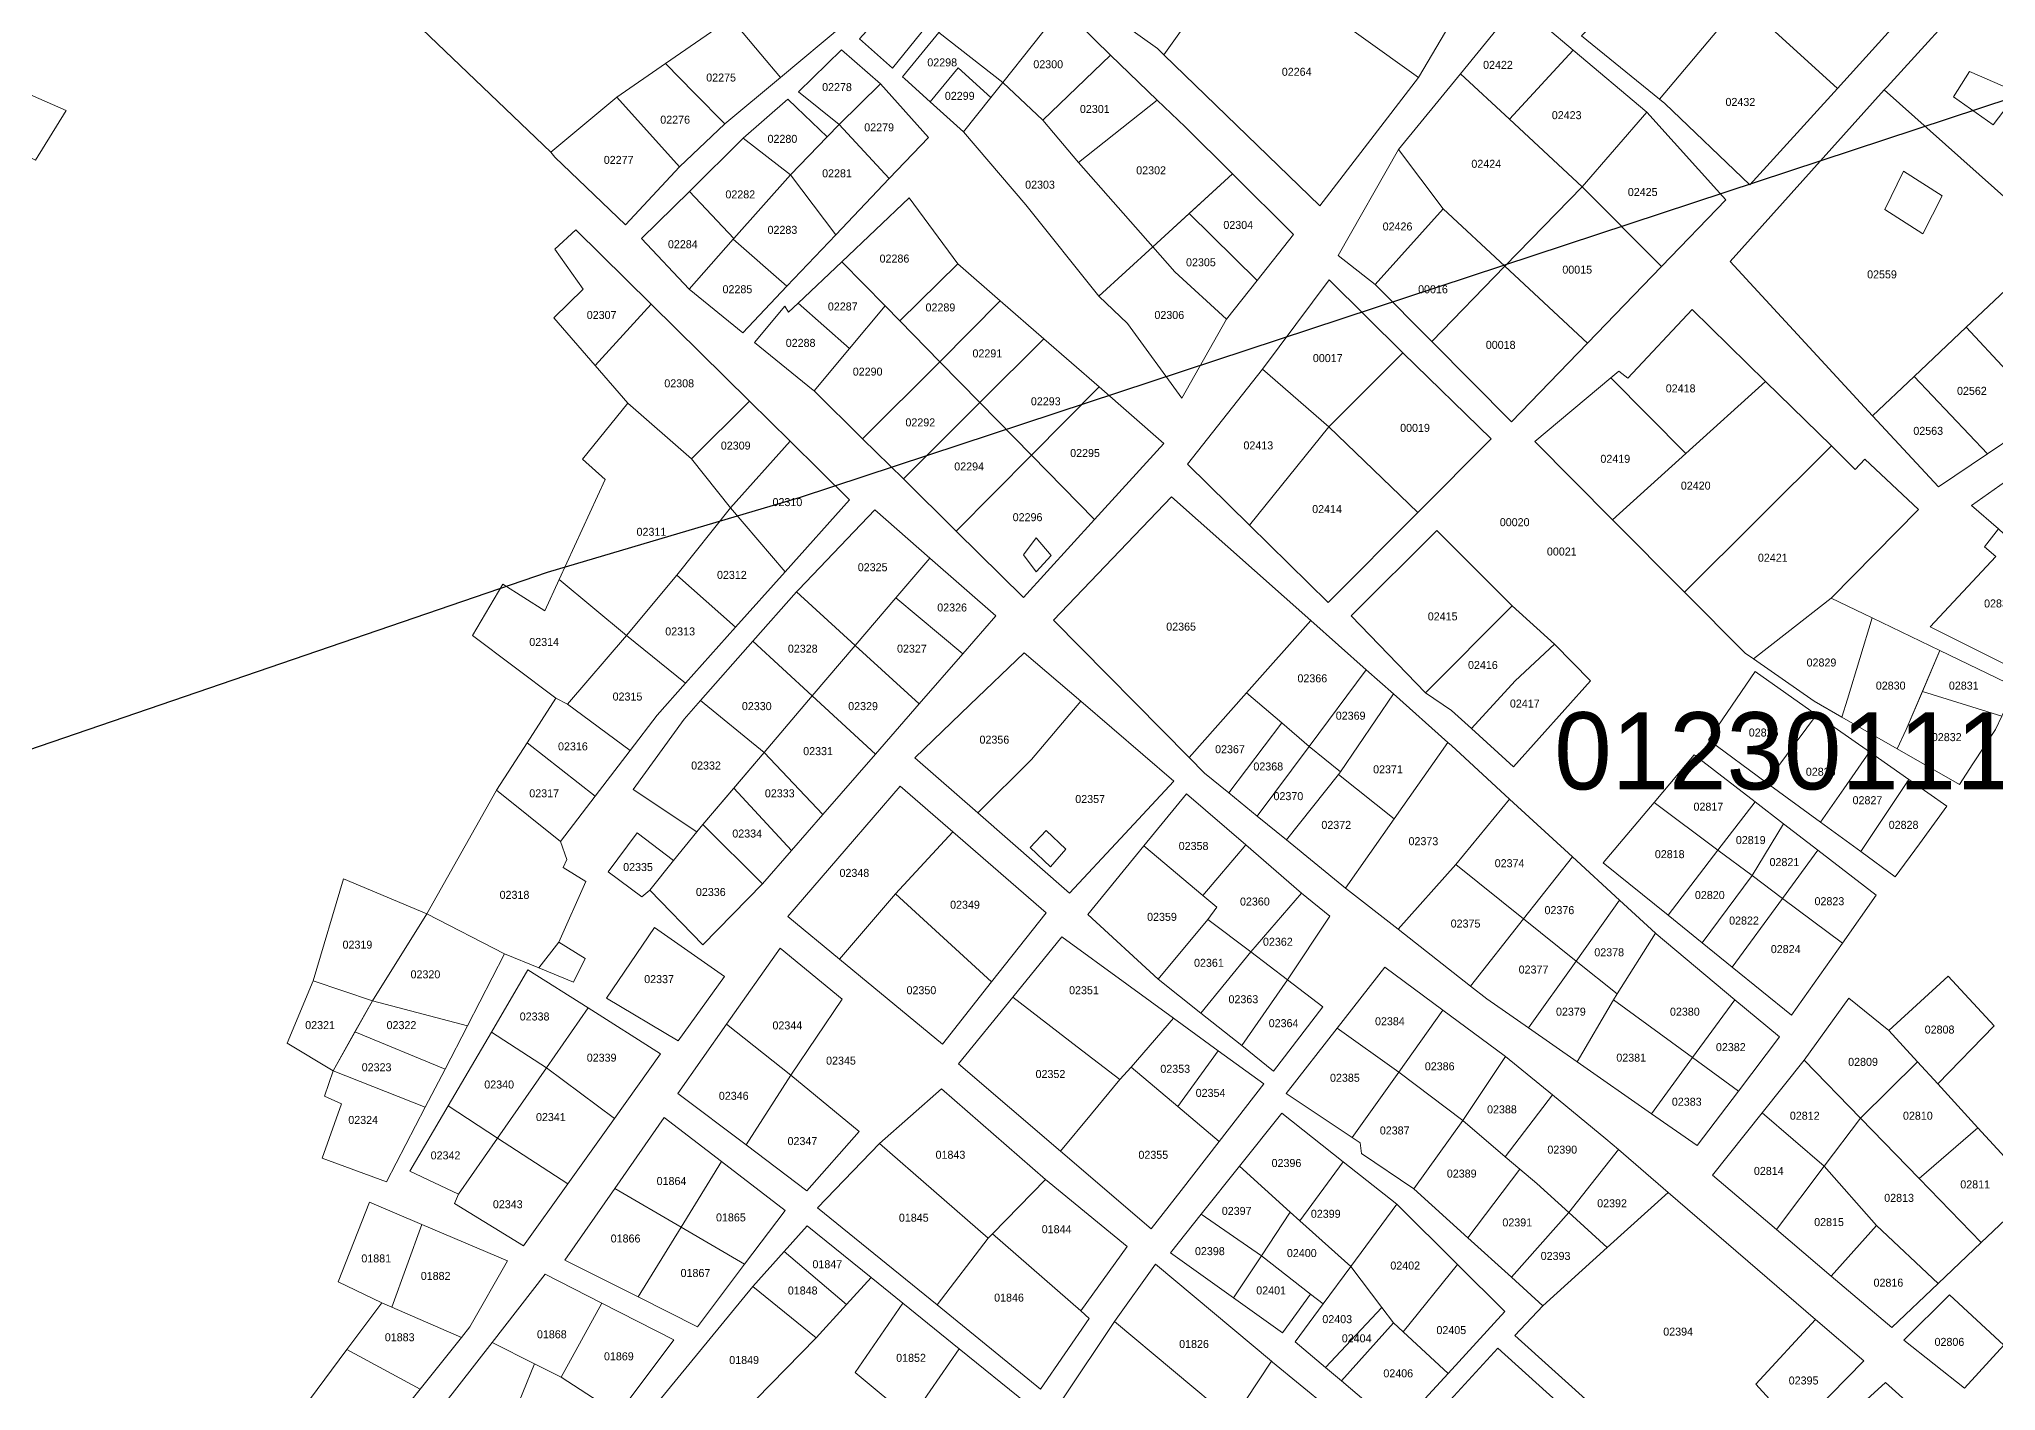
# Model space of a CAD drawing. Header units: metres. Extents: x 245225 to 248406, y 1633796 to 1637634.
# Drawn here: x 247593.6 to 247960.4, y 1635589.3 to 1635842.8 of the extents above; entities that cross this region are included whole.
import ezdxf
from ezdxf.enums import TextEntityAlignment as Align

# ---------------------------------------------------------------- set-up
doc = ezdxf.new("R2010")
doc.units = ezdxf.units.M
doc.header["$MEASUREMENT"] = 0
doc.layers.add('historique_numero_parcelle', color=7, linetype='Continuous')
doc.layers.add('limites_sections', color=7, linetype='Continuous')
doc.layers.add('LIMITES_PARCELLES', color=7, linetype='Continuous', lineweight=0, true_color=0xffffff)
doc.styles.add('Style-FANCY', font='FANCY.shx')

msp = doc.modelspace()

# ---------------------------------------------------------------- linework, layer by layer
at = {"layer": 'limites_parcelles', "flags": 128}
for points in [[(247722.243, 1635907.763), (247730.049, 1635897.709), (247727.667, 1635895.857), (247741.293, 1635878.659), (247748.182, 1635883.529), (247756.564, 1635870.956), (247749.099, 1635860.932), (247736.663, 1635852.333), (247734.282, 1635854.317), (247723.258, 1635846.713), (247710.993, 1635838.253), (247701.87, 1635831.96), (247689.484, 1635821.666), (247661.163, 1635848.754), (247665.49, 1635855.243), (247682.869, 1635880.933), (247702.051, 1635896.411), (247698.143, 1635901.928), (247706.501, 1635907.631), (247712.851, 1635911.6), (247716.158, 1635907.499), (247723.224, 1635912.555), (247725.154, 1635909.88), (247722.243, 1635907.763)], [(247818.593, 1635859.745), (247804.438, 1635839.919), (247803.263, 1635841.058), (247786.991, 1635852.699), (247801.381, 1635871.378), (247818.593, 1635859.745)], [(247989.023, 1635789.142), (247971.647, 1635804.644), (247939.499, 1635833.326), (247940.022, 1635833.909), (247957.379, 1635852.959), (247959.178, 1635851.901), (247973.148, 1635866.929), (248034.955, 1635820.469), (247990.928, 1635787.237), (247989.023, 1635789.142)], [(247831.093, 1635850.78), (247852.211, 1635835.634), (247833.69, 1635811.556), (247804.438, 1635839.919), (247818.593, 1635859.745), (247831.093, 1635850.78)], [(247912.801, 1635849.921), (247897.341, 1635831.584), (247882.722, 1635843.472), (247897.702, 1635858.377), (247899.042, 1635859.711), (247912.801, 1635849.921)], [(247774.264, 1635834.726), (247762.245, 1635844.066), (247765.106, 1635847.57), (247773.201, 1635857.883), (247773.233, 1635857.859), (247785.404, 1635848.73), (247774.264, 1635834.726)], [(247736.663, 1635852.333), (247741.046, 1635848.468), (247744.401, 1635845.51), (247732.562, 1635835.664), (247728.874, 1635840.044), (247723.258, 1635846.713), (247734.282, 1635854.317), (247736.663, 1635852.333)], [(247930.728, 1635833.585), (247914.325, 1635815.516), (247898.381, 1635830.739), (247897.341, 1635831.584), (247912.801, 1635849.921), (247930.728, 1635833.585)], [(247732.562, 1635835.664), (247722.111, 1635826.933), (247716.471, 1635832.675), (247710.993, 1635838.253), (247723.258, 1635846.713), (247728.874, 1635840.044), (247732.562, 1635835.664)], [(247772.007, 1635831.889), (247765.89, 1635837.431), (247760.646, 1635831.083), (247755.903, 1635835.369), (247755.462, 1635835.757), (247762.245, 1635844.066), (247774.264, 1635834.726), (247772.007, 1635831.889)], [(247598.635, 1635829.446), (247592.883, 1635820.142), (247576.915, 1635828.4), (247563.14, 1635835.524), (247572.401, 1635840.948), (247581.06, 1635837.151), (247598.635, 1635829.446)], [(247722.111, 1635826.933), (247713.644, 1635818.863), (247701.87, 1635831.96), (247710.993, 1635838.253), (247716.471, 1635832.675), (247722.111, 1635826.933)], [(247781.763, 1635827.63), (247788.43, 1635819.692), (247802.387, 1635803.9), (247792.24, 1635794.61), (247778.549, 1635811.747), (247766.883, 1635825.447), (247772.007, 1635831.889), (247774.264, 1635834.726), (247781.763, 1635827.63)], [(247869.265, 1635827.806), (247882.846, 1635815.159), (247868.352, 1635800.239), (247856.784, 1635810.996), (247848.45, 1635822.109), (247860.082, 1635836.357), (247869.265, 1635827.806)], [(247971.647, 1635804.644), (247963.288, 1635796.746), (247954.868, 1635788.79), (247945.117, 1635779.577), (247937.32, 1635772.209), (247910.6, 1635801.101), (247939.499, 1635833.326), (247971.647, 1635804.644)], [(247713.644, 1635818.863), (247703.487, 1635808.024), (247690.257, 1635820.724), (247689.484, 1635821.666), (247701.87, 1635831.96), (247713.644, 1635818.863)], [(247735.578, 1635830.035), (247741.325, 1635824.538), (247734.414, 1635817.408), (247725.59, 1635824.239), (247733.94, 1635831.603), (247735.578, 1635830.035)], [(247817.304, 1635817.558), (247802.387, 1635803.9), (247788.43, 1635819.692), (247803.195, 1635831.42), (247808.433, 1635826.36), (247817.304, 1635817.558)], [(247742.914, 1635806.121), (247734.414, 1635817.408), (247741.325, 1635824.538), (247743.569, 1635826.853), (247752.935, 1635816.693), (247742.914, 1635806.121)], [(247742.914, 1635806.121), (247733.782, 1635796.488), (247723.718, 1635805.321), (247723.806, 1635805.421), (247734.414, 1635817.408), (247742.914, 1635806.121)], [(247723.806, 1635805.421), (247723.718, 1635805.321), (247715.421, 1635795.946), (247706.529, 1635805.462), (247715.486, 1635814.286), (247723.806, 1635805.421)], [(247765.824, 1635800.709), (247754.96, 1635789.973), (247752.183, 1635792.808), (247744.067, 1635801.094), (247756.72, 1635813.065), (247765.824, 1635800.709)], [(247821.927, 1635797.558), (247816.212, 1635790.324), (247806.528, 1635799.214), (247802.387, 1635803.9), (247809.215, 1635810.152), (247821.927, 1635797.558)], [(247708.328, 1635793.1), (247697.808, 1635781.594), (247690.052, 1635790.535), (247695.555, 1635795.933), (247690.263, 1635803.447), (247694.179, 1635807.045), (247708.328, 1635793.1)], [(247816.212, 1635790.324), (247807.812, 1635775.525), (247797.638, 1635789.53), (247792.24, 1635794.61), (247802.387, 1635803.9), (247806.528, 1635799.214), (247816.212, 1635790.324)], [(247979.148, 1635780.384), (247971.243, 1635773.373), (247969.995, 1635772.535), (247954.868, 1635788.79), (247963.288, 1635796.746), (247979.148, 1635780.384)], [(247726.733, 1635774.961), (247715.895, 1635764.123), (247703.916, 1635774.554), (247697.808, 1635781.594), (247708.328, 1635793.1), (247726.733, 1635774.961)], [(247745.495, 1635784.806), (247738.864, 1635776.871), (247738.705, 1635777.028), (247727.708, 1635785.963), (247733.409, 1635792.722), (247734.044, 1635791.611), (247735.864, 1635793.333), (247745.495, 1635784.806)], [(247754.96, 1635789.973), (247762.469, 1635782.306), (247747.961, 1635767.896), (247738.864, 1635776.871), (247745.495, 1635784.806), (247752.183, 1635792.808), (247754.96, 1635789.973)], [(247917.271, 1635778.609), (247902.298, 1635765.088), (247888.246, 1635779.327), (247889.725, 1635780.569), (247891.444, 1635779.246), (247903.475, 1635792.128), (247917.271, 1635778.609)], [(247902.298, 1635765.088), (247917.271, 1635778.609), (247929.6, 1635766.529), (247902.043, 1635739.094), (247888.561, 1635752.665), (247902.298, 1635765.088)], [(247715.895, 1635764.123), (247723.198, 1635754.915), (247713.144, 1635742.321), (247703.725, 1635730.997), (247691.057, 1635741.485), (247699.682, 1635760.267), (247695.449, 1635764.077), (247703.916, 1635774.554), (247715.895, 1635764.123)], [(247986.057, 1635763.416), (247977.421, 1635756.739), (247984.091, 1635748.398), (247976.058, 1635741.808), (247973.484, 1635739.223), (247960.924, 1635751.015), (247955.844, 1635755.354), (247979.233, 1635771.864), (247986.057, 1635763.416)], [(247929.545, 1635737.971), (247921.26, 1635731.495), (247914.966, 1635726.573), (247913.408, 1635727.654), (247902.043, 1635739.094), (247929.6, 1635766.529), (247934.082, 1635762.136), (247935.881, 1635764.033), (247945.949, 1635754.64), (247929.545, 1635737.971)], [(247832.009, 1635733.763), (247819.958, 1635720.233), (247809.162, 1635708.111), (247783.759, 1635733.87), (247805.852, 1635757.021), (247832.009, 1635733.763)], [(247760.562, 1635745.511), (247754.207, 1635738.048), (247746.573, 1635729.083), (247735.555, 1635739.144), (247735.983, 1635739.629), (247750.271, 1635754.552), (247760.562, 1635745.511)], [(247973.484, 1635739.223), (247962.122, 1635725.598), (247948.118, 1635732.6), (247960.395, 1635745.829), (247958.278, 1635747.629), (247960.924, 1635751.015), (247973.484, 1635739.223)], [(247703.725, 1635730.997), (247692.612, 1635718.085), (247690.475, 1635719.203), (247674.812, 1635730.951), (247680.527, 1635740.582), (247688.358, 1635735.608), (247691.057, 1635741.485), (247703.725, 1635730.997)], [(247937.239, 1635734.266), (247932.62, 1635719.042), (247931.572, 1635715.677), (247926.369, 1635718.657), (247914.966, 1635726.573), (247921.26, 1635731.495), (247929.545, 1635737.971), (247935.673, 1635735.02), (247937.239, 1635734.266)], [(247842.38, 1635724.541), (247831.674, 1635710.176), (247826.549, 1635714.576), (247819.958, 1635720.233), (247832.009, 1635733.763), (247842.38, 1635724.541)], [(247870.278, 1635722.493), (247862.094, 1635713.552), (247858.371, 1635716.937), (247853.477, 1635720.244), (247869.749, 1635736.516), (247877.686, 1635729.372), (247870.278, 1635722.493)], [(247943.638, 1635713.356), (247941.954, 1635709.73), (247931.572, 1635715.677), (247932.62, 1635719.042), (247937.239, 1635734.266), (247949.946, 1635728.146), (247943.638, 1635713.356)], [(247714.766, 1635722.019), (247709.419, 1635716.028), (247704.382, 1635709.43), (247692.612, 1635718.085), (247703.725, 1635730.997), (247714.766, 1635722.019)], [(247779.609, 1635707.74), (247769.57, 1635697.691), (247757.768, 1635708.038), (247768.089, 1635717.96), (247778.273, 1635727.75), (247788.85, 1635718.669), (247779.609, 1635707.74)], [(247862.094, 1635713.552), (247870.278, 1635722.493), (247877.686, 1635729.372), (247884.433, 1635722.493), (247870.013, 1635706.354), (247862.094, 1635713.552)], [(247697.828, 1635700.845), (247685.066, 1635710.835), (247690.475, 1635719.203), (247692.612, 1635718.085), (247704.382, 1635709.43), (247697.828, 1635700.845)], [(247826.549, 1635714.576), (247816.624, 1635701.45), (247812.069, 1635705.163), (247809.162, 1635708.111), (247819.958, 1635720.233), (247826.549, 1635714.576)], [(247837.535, 1635705.385), (247847.477, 1635720.01), (247857.703, 1635710.916), (247847.636, 1635696.575), (247837.192, 1635704.88), (247837.535, 1635705.385)], [(247956.143, 1635706.903), (247953.622, 1635703.046), (247941.954, 1635709.73), (247943.638, 1635713.356), (247946.666, 1635720.455), (247961.55, 1635715.849), (247960.369, 1635713.365), (247956.143, 1635706.903)], [(247729.48, 1635709.01), (247718.012, 1635695.543), (247716.879, 1635694.142), (247704.959, 1635702.119), (247714.499, 1635715.288), (247717.567, 1635718.764), (247729.48, 1635709.01)], [(247796.313, 1635692.922), (247786.74, 1635682.638), (247769.57, 1635697.691), (247779.609, 1635707.74), (247788.85, 1635718.669), (247806.319, 1635703.672), (247796.313, 1635692.922)], [(247936.744, 1635709.137), (247931.93, 1635702.234), (247927.567, 1635695.976), (247917.385, 1635703.431), (247926.797, 1635716.129), (247936.744, 1635709.137)], [(247837.535, 1635705.385), (247837.192, 1635704.88), (247827.418, 1635692.654), (247821.941, 1635697.117), (247831.674, 1635710.176), (247837.535, 1635705.385)], [(247869.254, 1635700.303), (247859.205, 1635688.053), (247848.359, 1635675.882), (247838.528, 1635683.599), (247847.636, 1635696.575), (247857.703, 1635710.916), (247858.371, 1635710.322), (247869.254, 1635700.303)], [(247944.128, 1635703.945), (247935.087, 1635690.472), (247927.567, 1635695.976), (247931.93, 1635702.234), (247936.744, 1635709.137), (247944.128, 1635703.945)], [(247691.004, 1635673.483), (247687.261, 1635668.631), (247680.844, 1635671.261), (247666.239, 1635678.775), (247679.257, 1635701.847), (247679.318, 1635701.942), (247691.322, 1635692.322), (247692.486, 1635688.935), (247691.851, 1635687.453), (247696.084, 1635684.808), (247691.004, 1635673.483)], [(247754.12, 1635682.533), (247743.604, 1635670.298), (247733.955, 1635678.272), (247744.887, 1635690.992), (247754.99, 1635702.746), (247764.87, 1635694.155), (247754.12, 1635682.533)], [(247935.087, 1635690.472), (247944.128, 1635703.945), (247951.24, 1635698.945), (247946.119, 1635691.93), (247941.583, 1635685.716), (247935.087, 1635690.472)], [(247712.522, 1635688.757), (247708.043, 1635683.22), (247706.562, 1635681.95), (247700.238, 1635686.675), (247705.67, 1635693.991), (247712.522, 1635688.757)], [(247729.21, 1635684.384), (247717.992, 1635672.954), (247708.043, 1635683.22), (247712.522, 1635688.757), (247716.879, 1635694.142), (247718.012, 1635695.543), (247729.21, 1635684.384)], [(247811.772, 1635682.238), (247814.402, 1635680.027), (247812.682, 1635677.712), (247803.359, 1635666.549), (247790.179, 1635678.669), (247800.712, 1635691.534), (247811.772, 1635682.238)], [(247820.752, 1635671.627), (247812.682, 1635677.712), (247814.402, 1635680.027), (247811.772, 1635682.238), (247819.781, 1635691.706), (247830.264, 1635682.638), (247820.752, 1635671.627)], [(247881.756, 1635669.92), (247872.805, 1635657.372), (247864.986, 1635662.829), (247861.957, 1635665.207), (247871.901, 1635677.844), (247881.756, 1635669.92)], [(247911.518, 1635662.668), (247903.575, 1635651.799), (247888.733, 1635662.653), (247889.427, 1635663.752), (247896.604, 1635675.122), (247896.736, 1635675), (247911.518, 1635662.668)], [(247798.315, 1635649.997), (247796.172, 1635647.695), (247788.184, 1635653.845), (247776.118, 1635663.135), (247785.285, 1635674.436), (247797.486, 1635665.57), (247806.233, 1635659.213), (247798.315, 1635649.997)], [(247889.427, 1635663.752), (247888.733, 1635662.653), (247881.946, 1635650.991), (247872.805, 1635657.372), (247881.756, 1635669.92), (247889.427, 1635663.752)], [(247949.533, 1635646.9), (247945.748, 1635651.032), (247940.392, 1635656.876), (247951.505, 1635667.063), (247960.101, 1635657.779), (247949.533, 1635646.9)], [(247788.184, 1635653.845), (247796.172, 1635647.695), (247790.854, 1635641.253), (247785.073, 1635634.249), (247765.97, 1635650.623), (247776.118, 1635663.135), (247788.184, 1635653.845)], [(247868.499, 1635651.992), (247860.479, 1635639.996), (247848.489, 1635649.101), (247856.739, 1635660.711), (247868.232, 1635652.211), (247868.499, 1635651.992)], [(247940.392, 1635656.876), (247945.748, 1635651.032), (247935.058, 1635640.447), (247924.517, 1635651.32), (247932.852, 1635662.962), (247940.392, 1635656.876)], [(247807.677, 1635626.89), (247802.086, 1635619.667), (247785.073, 1635634.249), (247790.854, 1635641.253), (247796.172, 1635647.695), (247798.315, 1635649.997), (247807.062, 1635642.617), (247814.799, 1635636.089), (247807.677, 1635626.89)], [(247949.533, 1635646.9), (247957.081, 1635638.664), (247946.029, 1635629.13), (247935.058, 1635640.447), (247945.748, 1635651.032), (247949.533, 1635646.9)], [(247665.965, 1635642.499), (247658.725, 1635628.504), (247646.66, 1635632.949), (247650.258, 1635643.109), (247647.083, 1635644.591), (247648.671, 1635649.353), (247665.965, 1635642.499)], [(247782.242, 1635628.927), (247772.312, 1635618.753), (247771.526, 1635617.947), (247751.153, 1635635.674), (247762.749, 1635645.942), (247782.242, 1635628.927)], [(247860.479, 1635639.996), (247851.298, 1635627.208), (247841.509, 1635633.822), (247841.244, 1635635.807), (247839.75, 1635636.803), (247848.489, 1635649.101), (247860.479, 1635639.996)], [(247889.659, 1635634.55), (247880.352, 1635622.728), (247874.37, 1635628.169), (247871.159, 1635630.903), (247868.46, 1635633.201), (247877.282, 1635644.795), (247887.282, 1635636.6), (247889.659, 1635634.55)], [(247838.043, 1635632.287), (247829.965, 1635621.161), (247828.147, 1635622.798), (247818.645, 1635631.444), (247826.56, 1635641.363), (247838.043, 1635632.287)], [(247868.46, 1635633.201), (247871.159, 1635630.903), (247861.415, 1635618.03), (247851.298, 1635627.208), (247860.479, 1635639.996), (247868.46, 1635633.201)], [(247957.677, 1635617.116), (247949.584, 1635609.419), (247938.079, 1635620.287), (247928.259, 1635631.429), (247935.058, 1635640.447), (247946.029, 1635629.13), (247957.677, 1635617.116)], [(247692.69, 1635628.15), (247684.376, 1635616.518), (247671.465, 1635624.456), (247672.21, 1635626.165), (247679.542, 1635636.711), (247692.69, 1635628.15)], [(247880.352, 1635622.728), (247869.593, 1635610.612), (247861.415, 1635618.03), (247871.159, 1635630.903), (247874.37, 1635628.169), (247880.352, 1635622.728)], [(247665.334, 1635620.486), (247659.714, 1635604.996), (247657.812, 1635605.829), (247649.663, 1635609.745), (247655.484, 1635624.668), (247665.334, 1635620.486)], [(247859.513, 1635612.99), (247849.34, 1635600.357), (247847.514, 1635602.055), (247845.296, 1635604.963), (247839.469, 1635612.603), (247848.111, 1635624.328), (247859.513, 1635612.99)], [(247926.631, 1635602.692), (247915.433, 1635590.572), (247923.126, 1635582.142), (247907.416, 1635566.168), (247870.269, 1635599.664), (247875.508, 1635605.247), (247887.575, 1635616.159), (247899.003, 1635626.493), (247926.631, 1635602.692)], [(247672.736, 1635599.293), (247659.714, 1635604.996), (247665.334, 1635620.486), (247681.413, 1635613.661), (247674.322, 1635601.278), (247672.736, 1635599.293)], [(247829.965, 1635621.161), (247839.469, 1635612.603), (247834.317, 1635605.614), (247831.939, 1635607.464), (247822.743, 1635614.62), (247828.147, 1635622.798), (247829.965, 1635621.161)], [(247788.856, 1635604.321), (247790.444, 1635602.866), (247781.316, 1635589.637), (247761.93, 1635605.403), (247771.526, 1635617.947), (247772.312, 1635618.753), (247788.856, 1635604.321)], [(247699.1, 1635605.754), (247691.421, 1635591.852), (247686.431, 1635594.378), (247678.497, 1635598.395), (247688.447, 1635611.174), (247699.1, 1635605.754)], [(247755.489, 1635605.752), (247746.549, 1635592.715), (247757.001, 1635584.054), (247750.571, 1635574.723), (247743.48, 1635577.369), (247735.359, 1635582.739), (247727.925, 1635587.654), (247739.247, 1635599.215), (247744.949, 1635605.48), (247749.563, 1635610.551), (247755.489, 1635605.752)], [(247845.296, 1635604.963), (247834.767, 1635593.671), (247829.073, 1635598.5), (247834.317, 1635605.614), (247839.469, 1635612.603), (247845.296, 1635604.963)], [(247659.714, 1635604.996), (247672.736, 1635599.293), (247665, 1635589.607), (247651.278, 1635597.049), (247657.812, 1635605.829), (247659.714, 1635604.996)], [(247739.247, 1635599.215), (247727.925, 1635587.654), (247719.244, 1635578.789), (247714.525, 1635582.697), (247709.402, 1635586.938), (247727.394, 1635608.846), (247739.247, 1635599.215)], [(247817.312, 1635583.781), (247826.721, 1635575.452), (247822.831, 1635570.61), (247812.83, 1635557.83), (247821.096, 1635551.105), (247812.008, 1635541.747), (247766.764, 1635559.739), (247795.206, 1635602.337), (247817.312, 1635583.781)], [(247849.34, 1635600.357), (247857.72, 1635592.565), (247848.256, 1635582.228), (247837.717, 1635591.168), (247847.514, 1635602.055), (247849.34, 1635600.357)], [(247665, 1635589.607), (247657.286, 1635579.948), (247653.261, 1635581.17), (247645.795, 1635585.007), (247644.265, 1635587.626), (247651.278, 1635597.049), (247665, 1635589.607)], [(247691.421, 1635591.852), (247702.165, 1635584.936), (247693.95, 1635573.92), (247679.907, 1635578.245), (247686.431, 1635594.378), (247691.421, 1635591.852)], [(247757.027, 1635571.592), (247750.571, 1635574.723), (247757.001, 1635584.054), (247766.057, 1635597.194), (247778.723, 1635586.938), (247765.494, 1635565.983), (247757.027, 1635571.592)], [(247835.182, 1635586.202), (247826.721, 1635575.452), (247817.312, 1635583.781), (247824.618, 1635594.85), (247824.84, 1635594.664), (247835.182, 1635586.202)]]:
    msp.add_lwpolyline(points, close=True, dxfattribs=at)
at = {"layer": 'limites_parcelles'}
for points in [[(247852.211, 1635835.634), (247831.093, 1635850.78), (247842.283, 1635868.065), (247862.927, 1635853.89)], [(247930.728, 1635833.585), (247912.801, 1635849.921), (247926.824, 1635862.753), (247943.757, 1635847.937)], [(247747.397, 1635842.868), (247757.465, 1635853.948), (247763.14, 1635849.211), (247753.595, 1635837.404)], [(247794.463, 1635839.854), (247781.763, 1635827.63), (247774.264, 1635834.726), (247785.404, 1635848.73)], [(247881.193, 1635840.753), (247869.265, 1635827.806), (247860.082, 1635836.357), (247870.807, 1635849.493)], [(247743.569, 1635826.853), (247735.951, 1635832.979), (247743.994, 1635840.81), (247751.297, 1635834.46)], [(247895.016, 1635829.12), (247882.846, 1635815.159), (247869.265, 1635827.806), (247881.193, 1635840.753)], [(247772.007, 1635831.889), (247766.883, 1635825.447), (247760.646, 1635831.083), (247765.89, 1635837.431)], [(247803.195, 1635831.42), (247788.43, 1635819.692), (247781.763, 1635827.63), (247794.463, 1635839.854)], [(247955.474, 1635836.792), (247964.523, 1635832.823), (247959.919, 1635826.791), (247952.458, 1635832.029)], [(247743.569, 1635826.853), (247751.297, 1635834.46), (247760.293, 1635824.406), (247752.935, 1635816.693)], [(247897.727, 1635800.172), (247882.846, 1635815.159), (247895.016, 1635829.12), (247909.833, 1635812.716)], [(247723.806, 1635805.421), (247715.486, 1635814.286), (247725.59, 1635824.239), (247734.414, 1635817.408)], [(247856.784, 1635810.996), (247844.084, 1635796.841), (247837.147, 1635802.268), (247848.45, 1635822.109)], [(247821.927, 1635797.558), (247809.215, 1635810.152), (247817.304, 1635817.558), (247828.753, 1635806.199)], [(247897.727, 1635800.172), (247883.867, 1635785.811), (247868.352, 1635800.239), (247882.846, 1635815.159)], [(247943.091, 1635818.059), (247950.394, 1635813.456), (247946.743, 1635806.312), (247939.599, 1635810.916)], [(247868.352, 1635800.239), (247854.665, 1635786.151), (247844.084, 1635796.841), (247856.784, 1635810.996)], [(247733.782, 1635796.488), (247725.503, 1635787.754), (247715.421, 1635795.946), (247723.718, 1635805.321)], [(247745.495, 1635784.806), (247735.864, 1635793.333), (247744.067, 1635801.094), (247752.183, 1635792.808)], [(247773.77, 1635793.77), (247762.469, 1635782.306), (247754.96, 1635789.973), (247765.824, 1635800.709)], [(247883.867, 1635785.811), (247869.616, 1635771.044), (247854.665, 1635786.151), (247868.352, 1635800.239)], [(247849.243, 1635784.009), (247835.353, 1635770.118), (247822.917, 1635780.966), (247835.454, 1635797.717)], [(247762.469, 1635782.306), (247773.77, 1635793.77), (247781.935, 1635786.639), (247769.956, 1635774.662)], [(247969.995, 1635772.535), (247958.889, 1635765.076), (247945.117, 1635779.577), (247954.868, 1635788.79)], [(247792.29, 1635777.596), (247779.621, 1635764.795), (247769.956, 1635774.662), (247781.935, 1635786.639)], [(247769.956, 1635774.662), (247755.625, 1635760.335), (247747.961, 1635767.896), (247762.469, 1635782.306)], [(247852.048, 1635754.078), (247835.353, 1635770.118), (247849.243, 1635784.009), (247865.78, 1635767.869)], [(247835.353, 1635770.118), (247820.479, 1635751.697), (247808.894, 1635763.107), (247822.917, 1635780.966)], [(247888.561, 1635752.665), (247873.982, 1635767.34), (247888.246, 1635779.327), (247902.298, 1635765.088)], [(247958.889, 1635765.076), (247949.653, 1635758.873), (247937.32, 1635772.209), (247945.117, 1635779.577)], [(247734.401, 1635767.404), (247723.198, 1635754.915), (247715.895, 1635764.123), (247726.733, 1635774.961)], [(247779.621, 1635764.795), (247765.533, 1635750.56), (247755.625, 1635760.335), (247769.956, 1635774.662)], [(247791.444, 1635752.723), (247779.621, 1635764.795), (247792.29, 1635777.596), (247804.454, 1635766.974)], [(247733.418, 1635742.913), (247723.198, 1635754.915), (247734.401, 1635767.404), (247745.508, 1635756.457)], [(247852.048, 1635754.078), (247835.22, 1635737.178), (247820.479, 1635751.697), (247835.353, 1635770.118)], [(247791.444, 1635752.723), (247778.128, 1635738.134), (247765.533, 1635750.56), (247779.621, 1635764.795)], [(247733.418, 1635742.913), (247724.148, 1635732.529), (247713.144, 1635742.321), (247723.198, 1635754.915)], [(247778.125, 1635746.124), (247780.506, 1635749.299), (247783.284, 1635745.992), (247780.506, 1635742.949)], [(247869.749, 1635736.516), (247853.477, 1635720.244), (247839.586, 1635734.664), (247855.593, 1635750.671)], [(247766.723, 1635727.529), (247754.207, 1635738.048), (247760.562, 1635745.511), (247772.919, 1635734.655)], [(247724.148, 1635732.529), (247714.766, 1635722.019), (247703.725, 1635730.997), (247713.144, 1635742.321)], [(247746.573, 1635729.083), (247738.528, 1635719.635), (247727.403, 1635729.908), (247735.555, 1635739.144)], [(247766.723, 1635727.529), (247758.558, 1635718.138), (247746.573, 1635729.083), (247754.207, 1635738.048)], [(247738.528, 1635719.635), (247729.48, 1635709.01), (247717.567, 1635718.764), (247727.403, 1635729.908)], [(247758.558, 1635718.138), (247750.36, 1635708.709), (247738.528, 1635719.635), (247746.573, 1635729.083)], [(247961.55, 1635715.849), (247946.666, 1635720.455), (247949.946, 1635728.146), (247964.147, 1635721.306)], [(247837.535, 1635705.385), (247831.674, 1635710.176), (247842.38, 1635724.541), (247847.477, 1635720.01)], [(247926.797, 1635716.129), (247917.385, 1635703.431), (247906.526, 1635711.381), (247915.298, 1635724.214)], [(247750.36, 1635708.709), (247740.51, 1635697.38), (247729.48, 1635709.01), (247738.528, 1635719.635)], [(247816.624, 1635701.45), (247826.549, 1635714.576), (247831.674, 1635710.176), (247821.941, 1635697.117)], [(247697.828, 1635700.845), (247691.322, 1635692.322), (247679.318, 1635701.942), (247685.066, 1635710.835)], [(247734.635, 1635690.623), (247723.815, 1635702.357), (247729.48, 1635709.01), (247740.51, 1635697.38)], [(247915.302, 1635699.793), (247908.332, 1635690.723), (247896.357, 1635699.68), (247903.88, 1635708.602)], [(247847.636, 1635696.575), (247838.528, 1635683.599), (247827.418, 1635692.654), (247837.192, 1635704.88)], [(247734.635, 1635690.623), (247729.21, 1635684.384), (247718.012, 1635695.543), (247723.815, 1635702.357)], [(247819.781, 1635691.706), (247811.772, 1635682.238), (247800.712, 1635691.534), (247808.7, 1635701.291)], [(247881.037, 1635689.454), (247871.901, 1635677.844), (247859.205, 1635688.053), (247869.254, 1635700.303)], [(247908.332, 1635690.723), (247898.964, 1635678.533), (247886.814, 1635688.362), (247896.357, 1635699.68)], [(247920.635, 1635695.679), (247914.722, 1635685.944), (247908.332, 1635690.723), (247915.302, 1635699.793)], [(247772.157, 1635666.007), (247754.12, 1635682.533), (247764.87, 1635694.155), (247782.374, 1635678.934)], [(247782.35, 1635694.391), (247786.054, 1635690.898), (247783.196, 1635687.617), (247779.386, 1635691.216)], [(247914.722, 1635685.944), (247920.635, 1635695.679), (247927.048, 1635690.732), (247920.434, 1635681.672)], [(247914.722, 1635685.944), (247905.399, 1635673.327), (247898.964, 1635678.533), (247908.332, 1635690.723)], [(247931.659, 1635673.277), (247920.434, 1635681.672), (247927.048, 1635690.732), (247938.011, 1635682.276)], [(247871.901, 1635677.844), (247861.957, 1635665.207), (247848.359, 1635675.882), (247859.205, 1635688.053)], [(247889.883, 1635681.31), (247881.756, 1635669.92), (247871.901, 1635677.844), (247881.037, 1635689.454)], [(247666.239, 1635678.775), (247656.079, 1635662.477), (247644.966, 1635666.181), (247650.637, 1635685.313)], [(247743.604, 1635670.298), (247754.12, 1635682.533), (247772.157, 1635666.007), (247762.927, 1635654.327)], [(247827.645, 1635666.366), (247820.752, 1635671.627), (247830.264, 1635682.638), (247835.563, 1635678.328)], [(247920.434, 1635681.672), (247911.022, 1635668.778), (247905.399, 1635673.327), (247914.722, 1635685.944)], [(247680.844, 1635671.261), (247673.873, 1635657.785), (247656.079, 1635662.477), (247666.239, 1635678.775)], [(247896.604, 1635675.122), (247889.427, 1635663.752), (247881.756, 1635669.92), (247889.883, 1635681.31)], [(247931.659, 1635673.277), (247922.136, 1635659.787), (247911.022, 1635668.778), (247920.434, 1635681.672)], [(247722.053, 1635667.001), (247713.375, 1635654.936), (247699.934, 1635662.979), (247708.93, 1635676.209)], [(247820.752, 1635671.627), (247811.399, 1635660.141), (247803.359, 1635666.549), (247812.682, 1635677.712)], [(247687.261, 1635668.631), (247691.004, 1635673.483), (247695.978, 1635670.414), (247693.756, 1635665.969)], [(247734.484, 1635648.507), (247722.459, 1635658.054), (247732.5, 1635672.319), (247744.142, 1635662.794)], [(247827.645, 1635666.366), (247819.037, 1635654.054), (247811.399, 1635660.141), (247820.752, 1635671.627)], [(247696.508, 1635661.116), (247688.71, 1635649.899), (247678.388, 1635656.596), (247685.223, 1635668.271)], [(247856.739, 1635660.711), (247848.489, 1635649.101), (247836.966, 1635657.358), (247845.874, 1635668.747)], [(247656.079, 1635662.477), (247648.671, 1635649.353), (247640.098, 1635654.539), (247644.966, 1635666.181)], [(247819.037, 1635654.054), (247827.645, 1635666.366), (247834.233, 1635661.339), (247825.012, 1635649.291)], [(247669.672, 1635649.665), (247652.779, 1635656.631), (247656.079, 1635662.477), (247673.873, 1635657.785)], [(247701.418, 1635640.363), (247688.71, 1635649.899), (247696.508, 1635661.116), (247710.094, 1635652.502)], [(247903.575, 1635651.799), (247895.879, 1635641.267), (247881.946, 1635650.991), (247888.733, 1635662.653)], [(247912.163, 1635645.519), (247903.575, 1635651.799), (247911.518, 1635662.668), (247919.887, 1635655.686)], [(247734.484, 1635648.507), (247726.119, 1635635.414), (247713.318, 1635645.067), (247722.459, 1635658.054)], [(247814.651, 1635653.096), (247807.062, 1635642.617), (247798.315, 1635649.997), (247806.233, 1635659.213)], [(247848.489, 1635649.101), (247839.75, 1635636.803), (247827.353, 1635645.067), (247836.966, 1635657.358)], [(247669.672, 1635649.665), (247665.965, 1635642.499), (247648.671, 1635649.353), (247652.779, 1635656.631)], [(247688.71, 1635649.899), (247679.542, 1635636.711), (247670.278, 1635642.743), (247678.388, 1635656.596)], [(247814.799, 1635636.089), (247807.062, 1635642.617), (247814.651, 1635653.096), (247823.172, 1635646.904)], [(247701.418, 1635640.363), (247692.69, 1635628.15), (247679.542, 1635636.711), (247688.71, 1635649.899)], [(247877.282, 1635644.795), (247868.46, 1635633.201), (247860.479, 1635639.996), (247868.499, 1635651.992)], [(247912.163, 1635645.519), (247904.409, 1635635.313), (247895.879, 1635641.267), (247903.575, 1635651.799)], [(247935.058, 1635640.447), (247928.259, 1635631.429), (247916.636, 1635641.438), (247924.517, 1635651.32)], [(247726.119, 1635635.414), (247734.484, 1635648.507), (247747.317, 1635637.923), (247737.527, 1635626.811)], [(247679.542, 1635636.711), (247672.21, 1635626.165), (247663.104, 1635630.488), (247670.278, 1635642.743)], [(247721.53, 1635632.305), (247713.932, 1635620.013), (247701.507, 1635627.269), (247710.778, 1635640.596)], [(247928.259, 1635631.429), (247919.309, 1635619.56), (247907.319, 1635629.756), (247916.636, 1635641.438)], [(247957.677, 1635617.116), (247946.029, 1635629.13), (247957.081, 1635638.664), (247967.909, 1635626.846)], [(247771.526, 1635617.947), (247761.93, 1635605.403), (247739.512, 1635623.636), (247751.153, 1635635.674)], [(247725.844, 1635613.056), (247713.932, 1635620.013), (247721.53, 1635632.305), (247733.426, 1635623.133)], [(247828.147, 1635622.798), (247822.743, 1635614.62), (247811.452, 1635622.43), (247818.645, 1635631.444)], [(247848.111, 1635624.328), (247839.469, 1635612.603), (247829.965, 1635621.161), (247838.043, 1635632.287)], [(247899.003, 1635626.493), (247887.575, 1635616.159), (247880.352, 1635622.728), (247889.659, 1635634.55)], [(247938.079, 1635620.287), (247929.577, 1635610.829), (247919.309, 1635619.56), (247928.259, 1635631.429)], [(247788.856, 1635604.321), (247772.312, 1635618.753), (247782.242, 1635628.927), (247797.588, 1635616.36)], [(247713.932, 1635620.013), (247705.853, 1635606.94), (247692.151, 1635613.82), (247701.507, 1635627.269)], [(247725.844, 1635613.056), (247717.022, 1635601.331), (247705.853, 1635606.94), (247713.932, 1635620.013)], [(247749.563, 1635610.551), (247744.949, 1635605.48), (247733.277, 1635615.464), (247737.554, 1635620.276)], [(247822.743, 1635614.62), (247817.524, 1635606.722), (247805.658, 1635615.169), (247811.452, 1635622.43)], [(247887.575, 1635616.159), (247875.508, 1635605.247), (247869.593, 1635610.612), (247880.352, 1635622.728)], [(247949.584, 1635609.419), (247940.922, 1635601.181), (247929.577, 1635610.829), (247938.079, 1635620.287)], [(247744.949, 1635605.48), (247739.247, 1635599.215), (247727.394, 1635608.846), (247733.277, 1635615.464)], [(247824.618, 1635594.85), (247817.312, 1635583.781), (247795.206, 1635602.337), (247802.879, 1635613.052)], [(247831.939, 1635607.464), (247826.705, 1635600.186), (247817.524, 1635606.722), (247822.743, 1635614.62)], [(247857.72, 1635592.565), (247849.34, 1635600.357), (247859.513, 1635612.99), (247868.364, 1635604.189)], [(247702.165, 1635584.936), (247691.421, 1635591.852), (247699.1, 1635605.754), (247712.577, 1635598.897)], [(247766.057, 1635597.194), (247757.001, 1635584.054), (247746.549, 1635592.715), (247755.489, 1635605.752)], [(247961.956, 1635597.874), (247954.548, 1635589.804), (247943.171, 1635598.8), (247951.757, 1635607.328)], [(247834.767, 1635593.671), (247845.296, 1635604.963), (247847.514, 1635602.055), (247837.717, 1635591.168)], [(247923.126, 1635582.142), (247915.433, 1635590.572), (247926.631, 1635602.692), (247935.674, 1635594.902)], [(247686.431, 1635594.378), (247679.907, 1635578.245), (247666.116, 1635582.493), (247678.497, 1635598.395)], [(247878.033, 1635587.348), (247868.814, 1635576.285), (247857.418, 1635586.83), (247867.041, 1635597.31)], [(247949.875, 1635581.71), (247939.88, 1635572.347), (247929.995, 1635581.985), (247939.744, 1635590.876)]]:
    msp.add_3dface(points, dxfattribs=at)
at = {"layer": 'limites_sections', "flags": 128}
msp.add_lwpolyline([(248216.648, 1636235.955), (248272.648, 1636198.72), (248243.07, 1636149.637), (248141.915, 1635980.173), (248141.915, 1635980.173), (248171.545, 1635933.921), (248161.5697, 1635940.7487), (248124.1967, 1635949.6121), (248109.5123, 1635952.2315), (248095.5344, 1635961.9404), (248141.4073, 1635889.9468), (248132.3479, 1635883.9265), (248124.6837, 1635878.8333), (248123.2402, 1635877.8741), (248116.477, 1635873.3797), (248103.8573, 1635870.6117), (248059.7422, 1635860.9355), (248035.2349, 1635855.5601), (247736.2847, 1635756.8396), (247688.8371, 1635742.8119), (247407.794584, 1635646.540732)], dxfattribs=at)

# ---------------------------------------------------------------- texts
at = {"layer": 'historique_numero_parcelle', "style": 'Style-FANCY'}
for s, p in [('02298', (247762.886156, 1635838.479757)), ('02300', (247782.760376, 1635838.127751)), ('02264', (247829.342411, 1635836.716058)), ('02422', (247867.083426, 1635838.011561)), ('02275', (247721.437561, 1635835.638038)), ('02278', (247743.162165, 1635833.841339)), ('02299', (247766.169213, 1635832.202309)), ('02301', (247791.495653, 1635829.738263)), ('02423', (247879.965577, 1635828.578888)), ('02432', (247912.53004, 1635831.060579)), ('02276', (247712.819537, 1635827.73256)), ('02279', (247751.062021, 1635826.2952)), ('02280', (247732.928261, 1635824.139161)), ('02277', (247702.226548, 1635820.186421)), ('02281', (247743.162165, 1635817.671042)), ('02302', (247802.052, 1635818.232052)), ('02424', (247864.884034, 1635819.460637)), ('02282', (247725.028405, 1635813.718302)), ('02303', (247781.225107, 1635815.537002)), ('02425', (247894.216737, 1635814.171602)), ('02283', (247732.928261, 1635807.070514)), ('02304', (247818.390338, 1635807.990864)), ('02426', (247848.253939, 1635807.703484)), ('02284', (247714.255874, 1635804.375464)), ('02286', (247753.934696, 1635801.680415)), ('02305', (247811.388193, 1635800.983735)), ('00015', (247881.943377, 1635799.601989)), ('02285', (247724.489778, 1635795.930976)), ('00016', (247854.899487, 1635795.923096)), ('02559', (247939.083238, 1635798.714891)), ('02287', (247744.239418, 1635792.696916)), ('02289', (247762.55272, 1635792.517246)), ('02307', (247699.034064, 1635791.101887)), ('02306', (247805.463301, 1635791.101887)), ('02288', (247736.339562, 1635785.869457)), ('00018', (247867.588584, 1635785.496149)), ('02291', (247771.350287, 1635783.893088)), ('00017', (247835.166571, 1635783.012087)), ('02308', (247713.57698, 1635778.28075)), ('02290', (247748.907515, 1635780.479358)), ('02418', (247901.331096, 1635777.32803)), ('02293', (247782.30236, 1635774.909589)), ('02562', (247955.935414, 1635776.869771)), ('02292', (247758.782335, 1635770.95685)), ('00019', (247851.530098, 1635769.927496)), ('02309', (247724.169969, 1635766.602202)), ('02413', (247822.152995, 1635766.637667)), ('02563', (247947.748097, 1635769.365584)), ('02294', (247767.938986, 1635762.692032)), ('02295', (247789.663589, 1635765.207411)), ('02419', (247889.077343, 1635764.122287)), ('02420', (247904.158886, 1635759.091528)), ('02310', (247733.865246, 1635756.001674)), ('02296', (247778.891059, 1635753.169523)), ('02414', (247835.035146, 1635754.689614)), ('00020', (247870.214756, 1635752.236038)), ('02311', (247708.370257, 1635750.431905)), ('00021', (247879.048971, 1635746.734202)), ('02421', (247918.612031, 1635745.571363)), ('02312', (247723.4518, 1635742.346757)), ('02325', (247749.8445, 1635743.784116)), ('02835', (247961.012343, 1635736.992203)), ('02326', (247764.746501, 1635736.237978)), ('02415', (247856.714865, 1635734.566577)), ('02314', (247688.261533, 1635729.769859)), ('02313', (247713.756522, 1635731.746229)), ('02365', (247807.680613, 1635732.647959)), ('02328', (247736.737921, 1635728.512169)), ('02327', (247757.20573, 1635728.512169)), ('02829', (247927.737615, 1635725.916312)), ('02366', (247832.277892, 1635722.94578)), ('02416', (247864.255636, 1635725.448326)), ('02315', (247703.881702, 1635719.528671)), ('02830', (247940.712326, 1635721.586974)), ('02831', (247954.415119, 1635721.586974)), ('02330', (247728.119897, 1635717.731971)), ('02329', (247748.049079, 1635717.731971)), ('02369', (247839.459579, 1635715.938652)), ('02417', (247872.110607, 1635718.21661)), ('02356', (247772.669888, 1635711.446903)), ('02825', (247916.895355, 1635712.783986)), ('02832', (247951.221259, 1635711.918118)), ('02316', (247693.647798, 1635710.185832)), ('02331', (247739.610596, 1635709.287483)), ('02367', (247816.837264, 1635709.650203)), ('02332', (247718.604161, 1635706.592433)), ('02368', (247824.018951, 1635706.416143)), ('02371', (247846.461724, 1635705.877134)), ('02826', (247927.593451, 1635705.42411)), ('02317', (247688.261533, 1635701.382004)), ('02333', (247732.428909, 1635701.382004)), ('02357', (247790.624106, 1635700.307365)), ('02370', (247827.789337, 1635700.846374)), ('02827', (247936.357422, 1635700.084593)), ('02817', (247906.532104, 1635698.873409)), ('02334', (247726.324475, 1635693.835865)), ('02372', (247836.766446, 1635695.456275)), ('02828', (247943.133105, 1635695.466632)), ('02358', (247810.014661, 1635691.503536)), ('02373', (247853.104784, 1635692.401886)), ('02818', (247899.282741, 1635689.967341)), ('02819', (247914.470499, 1635692.606176)), ('02335', (247705.856666, 1635687.547417)), ('02348', (247746.419172, 1635686.45536)), ('02374', (247869.263581, 1635688.269477)), ('02821', (247920.789885, 1635688.482997)), ('02318', (247682.695725, 1635682.336987)), ('02336', (247719.501872, 1635682.875997)), ('02820', (247906.798765, 1635682.298228)), ('02349', (247767.156294, 1635680.481334)), ('02359', (247804.089769, 1635678.207958)), ('02360', (247821.505361, 1635681.082678)), ('02376', (247878.599774, 1635679.465648)), ('02823', (247929.220885, 1635681.143737)), ('02375', (247861.00464, 1635676.950269)), ('02822', (247913.209336, 1635677.515339)), ('02319', (247653.250808, 1635672.994149)), ('02362', (247825.814373, 1635673.536539)), ('02378', (247887.935967, 1635671.56017)), ('02824', (247921.024402, 1635672.155206)), ('02320', (247665.998302, 1635667.42438)), ('02361', (247812.887336, 1635669.5838)), ('02377', (247873.752135, 1635668.32611)), ('02337', (247709.806594, 1635666.52603)), ('02350', (247758.987125, 1635664.445789)), ('02351', (247789.46441, 1635664.445789)), ('02363', (247819.350855, 1635662.756341)), ('02379', (247880.75428, 1635660.420632)), ('02380', (247902.1198, 1635660.420632)), ('02321', (247646.248663, 1635657.901872)), ('02322', (247661.509748, 1635657.901872)), ('02338', (247686.466111, 1635659.518902)), ('02344', (247733.85122, 1635657.842918)), ('02364', (247826.891626, 1635658.264592)), ('02384', (247846.820808, 1635658.623932)), ('02808', (247949.877449, 1635657.069523)), ('02382', (247910.737824, 1635653.772843)), ('02323', (247656.841651, 1635649.996393)), ('02339', (247699.034064, 1635651.793093)), ('02345', (247743.905582, 1635651.240046)), ('02352', (247783.180434, 1635648.724667)), ('02353', (247806.570383, 1635649.706435)), ('02386', (247856.157001, 1635650.179444)), ('02381', (247892.065437, 1635651.796473)), ('02809', (247935.527144, 1635651.00845)), ('02340', (247679.82305, 1635646.762334)), ('02354', (247813.195123, 1635645.189018)), ('02385', (247838.382326, 1635648.023404)), ('02346', (247723.796858, 1635644.637175)), ('02388', (247867.827243, 1635642.094295)), ('02383', (247902.478884, 1635643.531655)), ('02324', (247654.328061, 1635640.114545)), ('02341', (247689.518328, 1635640.653555)), ('02387', (247847.718519, 1635638.141556)), ('02812', (247924.59932, 1635640.90666)), ('02810', (247945.806349, 1635640.90666)), ('02347', (247736.679009, 1635636.147769)), ('02390', (247879.1384, 1635634.548156)), ('02342', (247669.768688, 1635633.466756)), ('01843', (247764.431474, 1635633.584323)), ('02355', (247802.466561, 1635633.572805)), ('02396', (247827.430253, 1635632.032777)), ('02814', (247917.859025, 1635630.552325)), ('01864', (247712.138211, 1635628.657836)), ('02389', (247860.286472, 1635630.056407)), ('02811', (247956.553791, 1635628.026878)), ('02343', (247681.43893, 1635624.303588)), ('02397', (247818.094059, 1635623.049278)), ('02392', (247888.474594, 1635624.486638)), ('02813', (247942.289344, 1635625.501431)), ('01865', (247723.269826, 1635621.830377)), ('01845', (247757.557574, 1635621.777439)), ('01844', (247784.335007, 1635619.621399)), ('02399', (247834.791482, 1635622.510268)), ('02391', (247870.699918, 1635620.893239)), ('02815', (247929.155469, 1635620.955625)), ('01866', (247703.520187, 1635617.877638)), ('01881', (247656.775098, 1635614.139403)), ('01847', (247741.34748, 1635613.050612)), ('02398', (247813.066878, 1635615.50314)), ('02400', (247830.302928, 1635615.1438)), ('02402', (247849.693483, 1635612.80809)), ('02393', (247877.881605, 1635614.60479)), ('01882', (247667.914041, 1635610.854009)), ('01867', (247716.626766, 1635611.409519)), ('02816', (247940.286055, 1635609.591112)), ('01848', (247736.730681, 1635608.122521)), ('01846', (247775.409196, 1635606.78783)), ('02401', (247824.557578, 1635608.136671)), ('02403', (247836.945988, 1635602.746572)), ('01883', (247661.172049, 1635599.355131)), ('01868', (247689.695439, 1635599.910641)), ('01826', (247810.09931, 1635598.093087)), ('02404', (247840.58813, 1635599.153173)), ('02405', (247858.337157, 1635600.693201)), ('02394', (247900.863004, 1635600.410862)), ('02806', (247951.72526, 1635598.486552)), ('01869', (247702.263391, 1635595.778232)), ('01849', (247725.752959, 1635595.083615)), ('01852', (247757.044596, 1635595.494289)), ('02406', (247848.38539, 1635592.582385)), ('02395', (247924.38303, 1635591.247694))]:
    msp.add_text(s, height=1.499994, dxfattribs=at).set_placement(p, align=Align.MIDDLE_CENTER)
at = {"layer": 'limites_sections', "linetype": 'Continuous', "lineweight": 0, "style": 'Style-FANCY'}
msp.add_text('01230111005', height=14.474253, dxfattribs=at).set_placement((247936.846578, 1635709.351942), align=Align.MIDDLE_CENTER)

doc.saveas('drawing.dxf')
